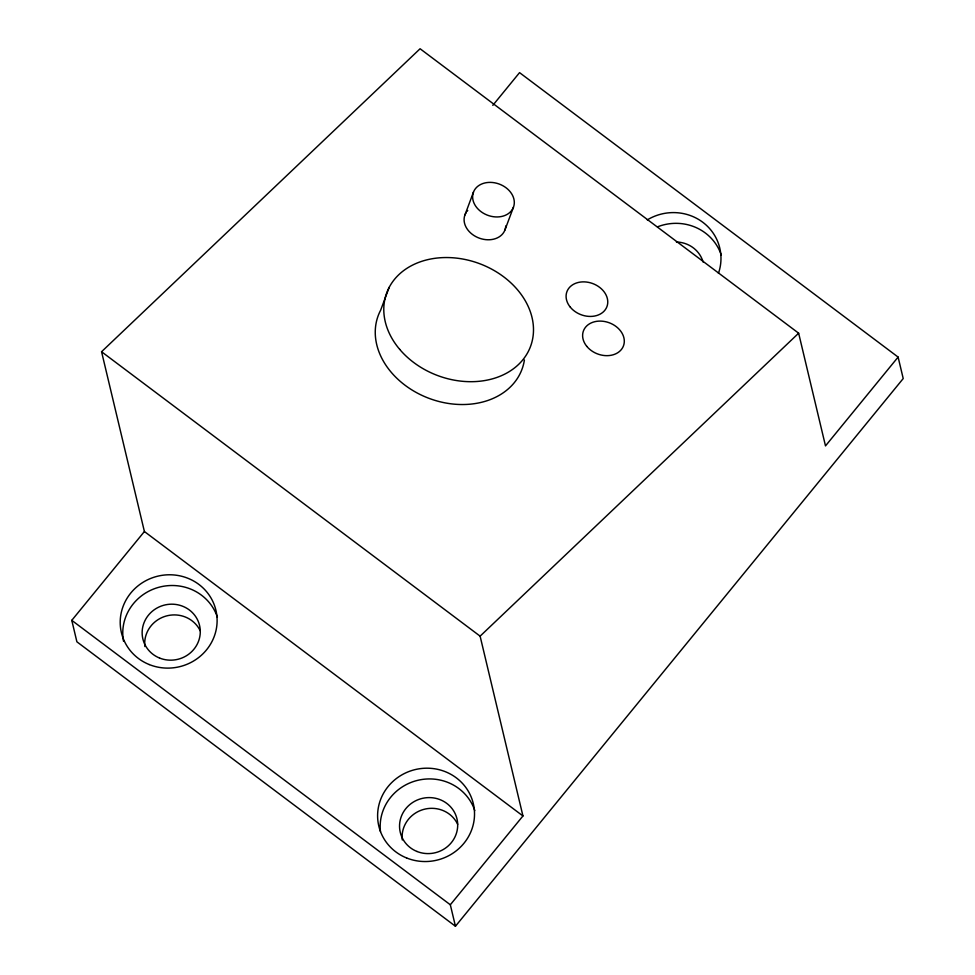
<?xml version="1.0" encoding="UTF-8"?>
<svg xmlns="http://www.w3.org/2000/svg" width="975" height="975" viewBox="0 0 975 975"><rect width="100%" height="100%" fill="white"/><g stroke="black" fill="none" stroke-linecap="round" stroke-linejoin="round"><path stroke-width="1.46" d="M389.208 287.284L380.677 310.135A76.733 59.743 20.5 0 0 431.401 399.214A76.733 59.743 20.5 0 0 524.404 359.97M464.941 214.951L473.472 192.112M504.916 230.051L513.459 207.212A21.365 16.636 20.5 0 0 488.585 182.423A21.365 16.636 20.5 0 0 478.347 209.357A21.365 16.636 20.5 0 0 513.459 207.212M898.109 357.082L903.216 378.556L455.447 926.25L76.891 641.806L71.784 620.344L144.398 531.521L101.558 351.731L420.091 48.75L798.647 333.194L825.496 445.904L898.109 357.082L519.553 72.638L492.802 105.361M455.447 926.25L450.328 904.776L522.941 815.965L480.114 636.163L101.558 351.731M480.114 636.163L798.647 333.194M144.398 531.521L522.941 815.965M71.784 620.344L450.328 904.776M505.757 225.944A21.365 16.636 20.5 0 1 479.651 238.278A21.365 16.636 20.5 0 1 466.403 212.172M467.037 211.319A21.365 16.636 20.5 0 1 467.744 210.515M144.873 646.547A29.14 27.934 -13.4 0 1 166.067 616.054A29.14 27.934 -13.4 0 1 200.253 630.886M402.285 839.963A29.14 27.934 -13.4 0 1 423.479 809.469A29.14 27.934 -13.4 0 1 457.677 824.302M647.29 219.887A48.567 46.568 -13.4 0 1 702.78 222.263A48.567 46.568 -13.4 0 1 718.441 273.353M676.418 242.007A29.14 27.934 -13.4 0 1 703.121 262.068M657.43 226.87A48.567 46.568 -13.4 0 1 721.268 255.023M123.508 641.233A48.567 46.568 -13.4 0 1 159.595 587.084A48.567 46.568 -13.4 0 1 217.401 617.199M380.469 831.651A48.567 46.568 -13.4 0 1 418.555 780.134A48.567 46.568 -13.4 0 1 474.813 810.615M586.828 346.405A21.365 16.636 20.5 0 0 622.659 347.624A21.365 16.636 20.5 0 0 600.893 321.104A21.365 16.636 20.5 0 0 586.828 346.405M570.399 307.296A21.365 16.636 20.5 0 0 606.194 308.271A21.365 16.636 20.5 0 0 584.196 281.873A21.365 16.636 20.5 0 0 570.399 307.296M149.224 664.548A48.567 46.568 -13.4 0 0 216.816 615.383A48.567 46.568 -13.4 0 0 139.925 584.391A48.567 46.568 -13.4 0 0 149.224 664.548M406.636 857.976A48.567 46.568 -13.4 0 0 474.228 808.811A48.567 46.568 -13.4 0 0 397.337 777.806A48.567 46.568 -13.4 0 0 406.636 857.976M159.559 658.04A29.14 27.934 -13.4 0 0 200.107 628.546A29.14 27.934 -13.4 0 0 153.977 609.948A29.14 27.934 -13.4 0 0 159.559 658.04M416.971 851.467A29.14 27.934 -13.4 0 0 457.519 821.962A29.14 27.934 -13.4 0 0 411.389 803.363A29.14 27.934 -13.4 0 0 416.971 851.467M399.677 349.342A76.733 59.743 20.5 0 0 528.06 351.951A76.733 59.743 20.5 0 0 448.171 257.558A76.733 59.743 20.5 0 0 399.677 349.342"/></g></svg>
